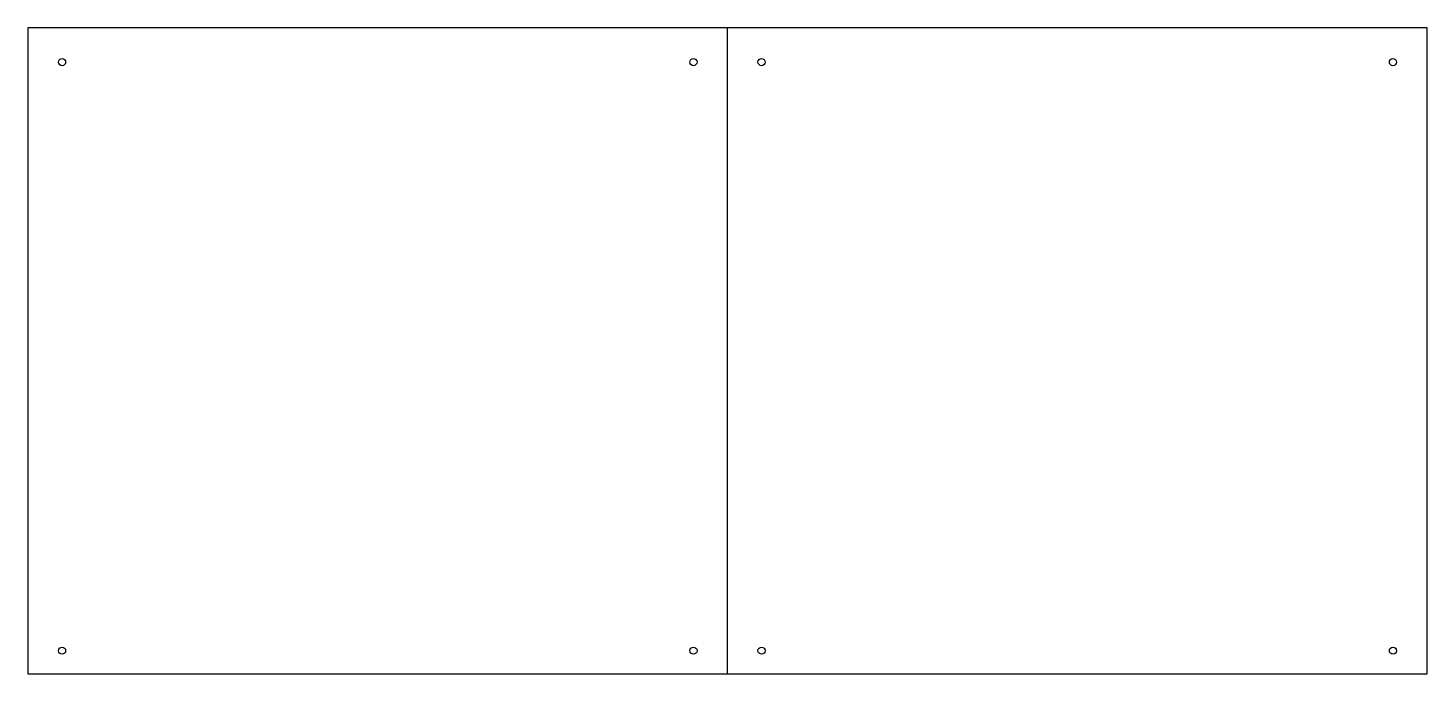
# Model space of a CAD drawing. Header units: millimetres. Extents: x 364 to 1144, y -16 to 344.
import ezdxf

# ---------------------------------------------------------------- set-up
doc = ezdxf.new("R2010")
doc.units = ezdxf.units.MM

msp = doc.modelspace()

# ---------------------------------------------------------------- linework, layer by layer
at = {"color": 7, "linetype": 'Continuous', "lineweight": 25}
for p, q in [((1143.73, 343.6), (363.73, 343.6)), ((363.73, 343.6), (363.73, -16.4)), ((753.73, -16.4), (753.73, 343.6)), ((1143.73, -16.4), (1143.73, 343.6)), ((363.73, -16.4), (1143.73, -16.4))]:
    msp.add_line(p, q, dxfattribs=at)
for centre in [(382.73, 324.6), (734.73, 324.6), (772.73, 324.6), (1124.73, 324.6), (382.73, -3.4), (734.73, -3.4), (772.73, -3.4), (1124.73, -3.4)]:
    msp.add_circle(centre, 2, dxfattribs=at)

doc.saveas('drawing.dxf')
